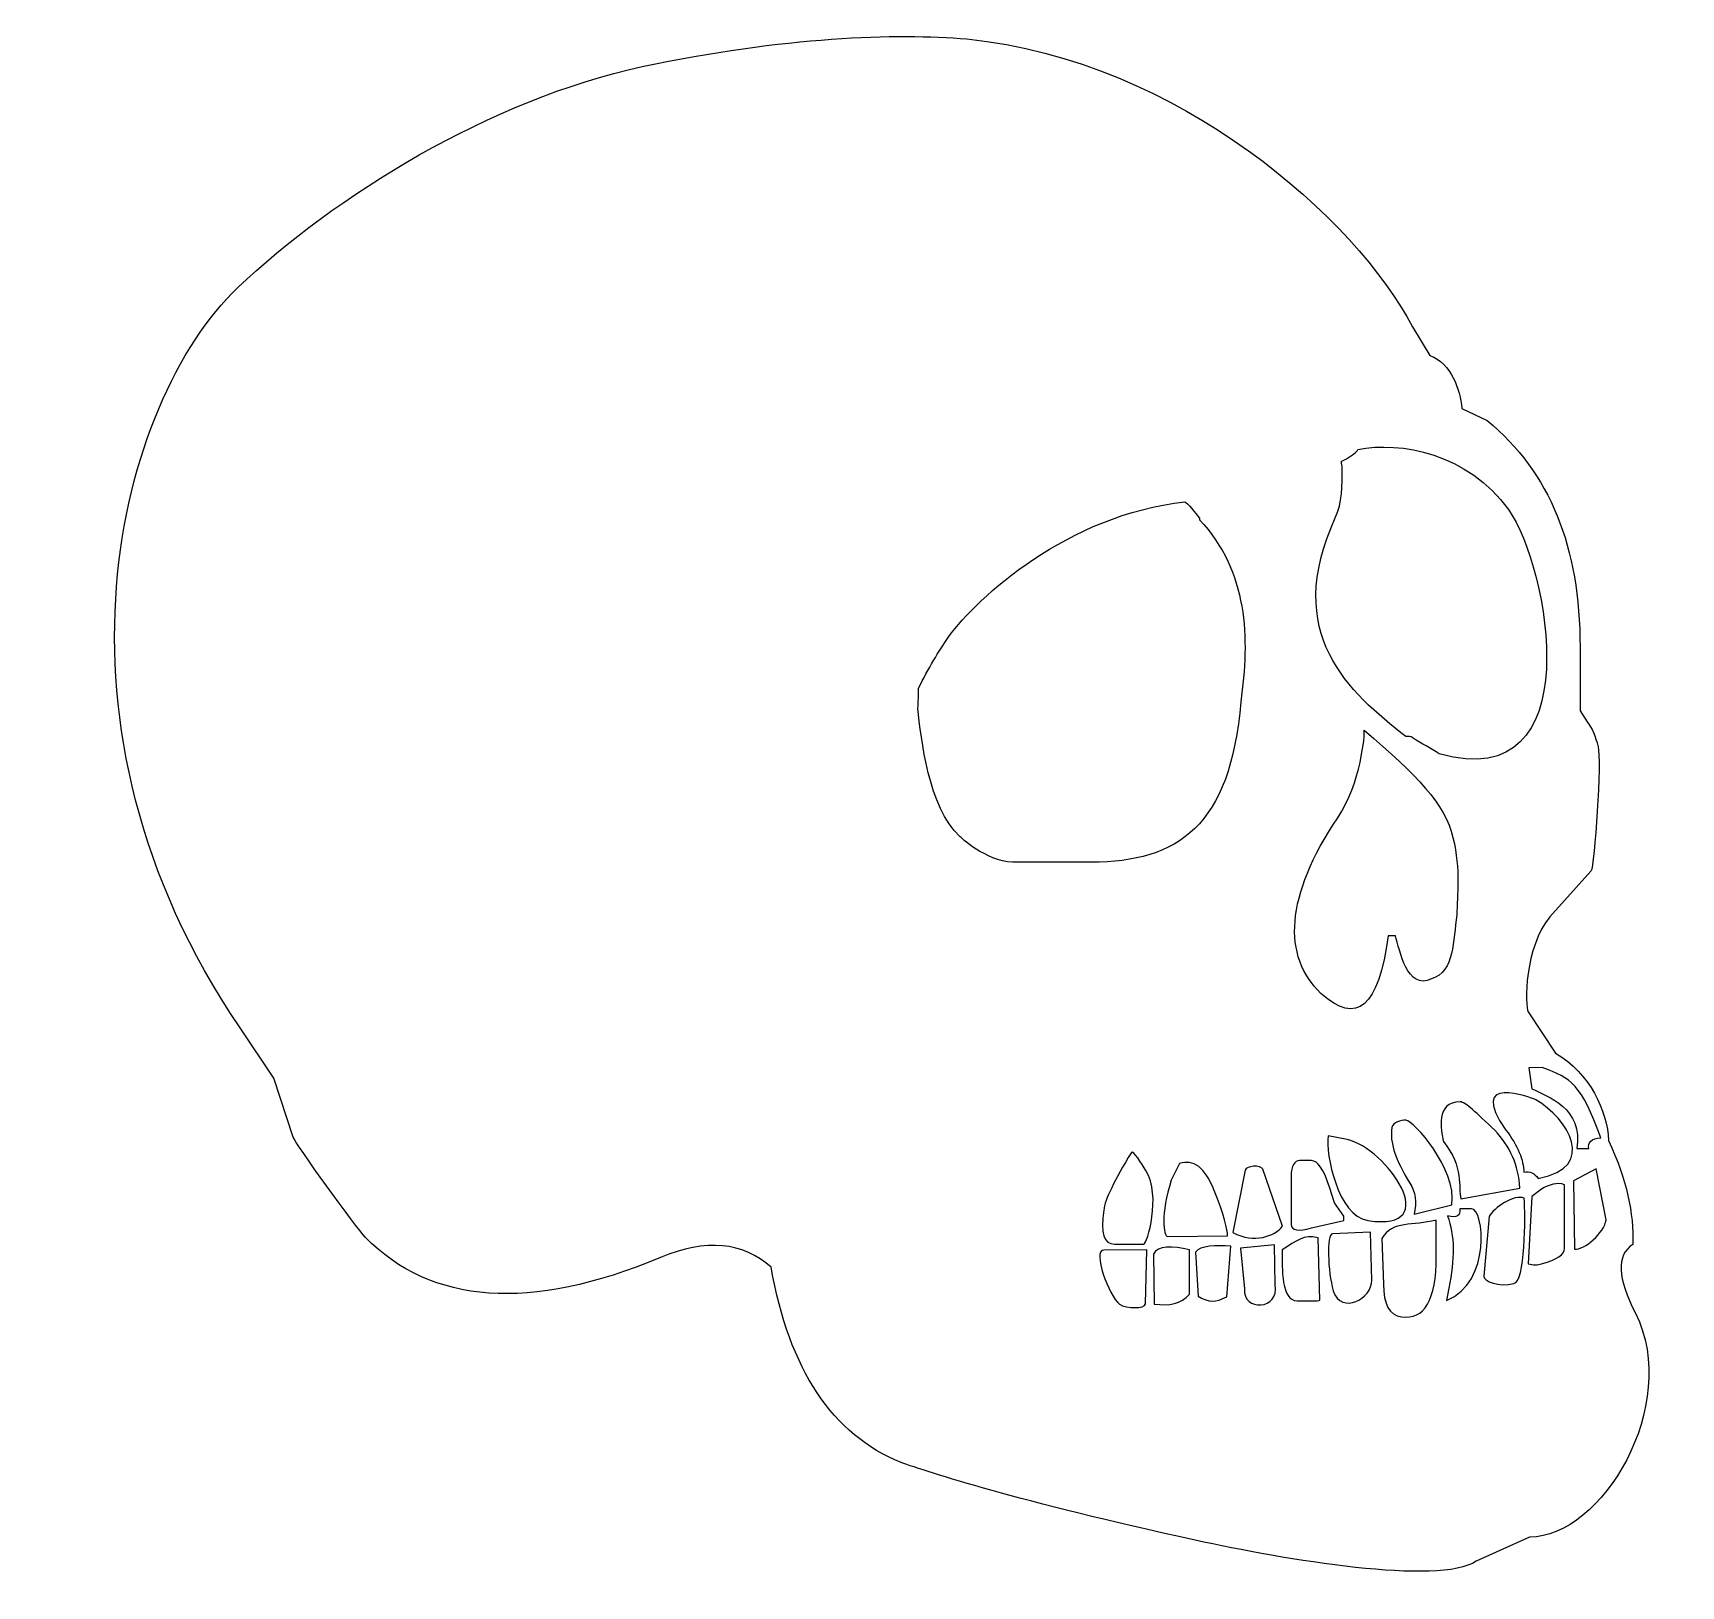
# Model space of a CAD drawing. Header units: centimetres. Extents: x -10.4 to 9.8, y -9.6 to 9.4.
import ezdxf

# ---------------------------------------------------------------- set-up
doc = ezdxf.new("R2010")
doc.units = ezdxf.units.CM
doc.header["$MEASUREMENT"] = 0
doc.layers.add('Camada 1', color=7, linetype='Continuous')

msp = doc.modelspace()

# ---------------------------------------------------------------- linework, layer by layer
at = {"layer": 'Camada 1'}
msp.add_open_spline([(7.27146, -9.25878), (7.27146, -9.25878), (7.92244, -8.96372), (7.92244, -8.96372), (7.92244, -8.96372), (8.80525, -8.96372), (9.77508, -7.35545), (9.2185, -6.22512), (9.2185, -6.22512), (8.99646, -5.79821), (8.97934, -5.51818), (9.18564, -5.38496), (9.18564, -5.38496), (9.19683, -5.00737), (9.11359, -4.59378), (8.88984, -4.11655), (8.88984, -4.11655), (8.87098, -3.7491), (8.66468, -3.29737), (8.24023, -3.04636), (8.24023, -3.04636), (8.24023, -3.04636), (7.90598, -2.5436), (7.90598, -2.5436), (7.90598, -2.5436), (7.86124, -2.46843), (7.86124, -1.74715), (8.17239, -1.38041), (8.17239, -1.38041), (8.17239, -1.38041), (8.67375, -0.82203), (8.67375, -0.82203), (8.67375, -0.82203), (8.7178, -0.7612), (8.80522, 0.56317), (8.76045, 0.69639), (8.76045, 0.69639), (8.72931, 0.8303), (8.68422, 0.93065), (8.62898, 1.00442), (8.62898, 1.00442), (8.62898, 1.00442), (8.54019, 1.13624), (8.54019, 1.13624), (8.54019, 1.13624), (8.54019, 1.13624), (8.54019, 1.91729), (8.54019, 1.91729), (8.54019, 1.91729), (8.54019, 3.13924), (8.17239, 4.05245), (7.40497, 4.68631), (7.40497, 4.68631), (7.40497, 4.68631), (7.09416, 4.83596), (7.09416, 4.83596), (7.09416, 4.83596), (7.07109, 5.0667), (6.96761, 5.38905), (6.70258, 5.4817), (6.70258, 5.4817), (6.70258, 5.4817), (6.49247, 5.83447), (6.49247, 5.83447), (6.49247, 5.83447), (5.80059, 7.14341), (3.64485, 9.09082), (1.04084, 9.35233), (1.04084, 9.35233), (0.18428, 9.42538), (-1.19343, 9.38345), (-2.92928, 9.01353), (-2.92928, 9.01353), (-4.78335, 8.61568), (-6.69682, 7.43186), (-7.87646, 6.31201), (-7.87646, 6.31201), (-9.33421, 4.91527), (-10.38098, 0.97536), (-7.84762, -2.73624), (-7.84762, -2.73624), (-7.84762, -2.73624), (-7.43577, -3.35402), (-7.43577, -3.35402), (-7.43577, -3.35402), (-7.43577, -3.35402), (-7.19839, -4.07355), (-7.19839, -4.07355), (-7.19839, -4.07355), (-7.18545, -4.13438), (-6.41977, -5.19163), (-6.31751, -5.29757), (-6.31751, -5.29757), (-5.50691, -6.12093), (-4.29967, -6.20975), (-2.70817, -5.54723), (-2.70817, -5.54723), (-2.15019, -5.31228), (-1.69376, -5.35633), (-1.35443, -5.66436), (-1.35443, -5.66436), (-1.13207, -6.91671), (-0.60344, -7.71245), (0.23669, -8.05159), (0.23669, -8.05159), (0.55975, -8.16801), (1.68518, -8.53197), (3.83293, -9.0015), (3.83293, -9.0015), (4.92935, -9.24097), (6.81381, -9.56191), (7.27146, -9.25878), (7.27146, -9.25878), (7.27146, -9.25878), (7.27146, -9.25878), (7.27146, -9.25878)], degree=3, knots=[0, 0, 0, 0, 0.03333333, 0.03333333, 0.03333333, 0.03333333, 0.06666667, 0.06666667, 0.06666667, 0.06666667, 0.1, 0.1, 0.1, 0.1, 0.13333333, 0.13333333, 0.13333333, 0.13333333, 0.16666667, 0.16666667, 0.16666667, 0.16666667, 0.2, 0.2, 0.2, 0.2, 0.23333333, 0.23333333, 0.23333333, 0.23333333, 0.26666667, 0.26666667, 0.26666667, 0.26666667, 0.3, 0.3, 0.3, 0.3, 0.33333333, 0.33333333, 0.33333333, 0.33333333, 0.36666667, 0.36666667, 0.36666667, 0.36666667, 0.4, 0.4, 0.4, 0.4, 0.43333333, 0.43333333, 0.43333333, 0.43333333, 0.46666667, 0.46666667, 0.46666667, 0.46666667, 0.5, 0.5, 0.5, 0.5, 0.53333333, 0.53333333, 0.53333333, 0.53333333, 0.56666667, 0.56666667, 0.56666667, 0.56666667, 0.6, 0.6, 0.6, 0.6, 0.63333333, 0.63333333, 0.63333333, 0.63333333, 0.66666667, 0.66666667, 0.66666667, 0.66666667, 0.7, 0.7, 0.7, 0.7, 0.73333333, 0.73333333, 0.73333333, 0.73333333, 0.76666667, 0.76666667, 0.76666667, 0.76666667, 0.8, 0.8, 0.8, 0.8, 0.83333333, 0.83333333, 0.83333333, 0.83333333, 0.86666667, 0.86666667, 0.86666667, 0.86666667, 0.9, 0.9, 0.9, 0.9, 0.93333333, 0.93333333, 0.93333333, 0.93333333, 1, 1, 1, 1], dxfattribs=at)
at = {"layer": 'Camada 1', "color": 7}
for points, knots in [([(7.66479, 3.59894), (7.16904, 4.28559), (6.34042, 4.43664), (5.82123, 4.33419), (5.82123, 4.33419), (5.82578, 4.29225), (5.61321, 4.17965), (5.62054, 4.18909), (5.62054, 4.18909), (5.62054, 4.15903), (5.63208, 4.1321), (5.63208, 4.09993), (5.63208, 4.09993), (5.63208, 3.89609), (5.63208, 3.68284), (5.54678, 3.49753), (5.54678, 3.49753), (4.89649, 2.08227), (5.71461, 1.36449), (6.41104, 0.82257), (6.41104, 0.82257), (6.43692, 0.83027), (6.46663, 0.82709), (6.49706, 0.8058), (6.49706, 0.8058), (6.60088, 0.73447), (6.71521, 0.68203), (6.818, 0.61316), (6.818, 0.61316), (8.68918, 0.08033), (8.15708, 2.90843), (7.66479, 3.59894)], [0, 0, 0, 0, 0.11111111, 0.11111111, 0.11111111, 0.11111111, 0.22222222, 0.22222222, 0.22222222, 0.22222222, 0.33333333, 0.33333333, 0.33333333, 0.33333333, 0.44444444, 0.44444444, 0.44444444, 0.44444444, 0.55555556, 0.55555556, 0.55555556, 0.55555556, 0.66666667, 0.66666667, 0.66666667, 0.66666667, 0.77777778, 0.77777778, 0.77777778, 0.77777778, 1, 1, 1, 1]), ([(3.88467, 3.47446), (3.88467, 3.48004), (3.88676, 3.48356), (3.88959, 3.48634), (3.88959, 3.48634), (3.84133, 3.54997), (3.73155, 3.69473), (3.70777, 3.69192), (3.70777, 3.69192), (2.27714, 3.54018), (1.16917, 2.52384), (0.81918, 2.04486), (0.81918, 2.04486), (0.69472, 1.86306), (0.57026, 1.65399), (0.44964, 1.41658), (0.44964, 1.41658), (0.44927, 1.33268), (0.44686, 1.2491), (0.4416, 1.16589), (0.4416, 1.16589), (0.48073, 0.80018), (0.57024, -0.04101), (0.95484, -0.39939), (0.95484, -0.39939), (0.95484, -0.39939), (1.2702, -0.70078), (1.59952, -0.71194), (1.59952, -0.71194), (1.59952, -0.71194), (2.56101, -0.71194), (2.56101, -0.71194), (2.56101, -0.71194), (3.62387, -0.71194), (4.26646, -0.26792), (4.39058, 1.2491), (4.39058, 1.2491), (4.5007, 2.02808), (4.48114, 2.84131), (3.88467, 3.47446)], [0, 0, 0, 0, 0.09090909, 0.09090909, 0.09090909, 0.09090909, 0.18181818, 0.18181818, 0.18181818, 0.18181818, 0.27272727, 0.27272727, 0.27272727, 0.27272727, 0.36363636, 0.36363636, 0.36363636, 0.36363636, 0.45454545, 0.45454545, 0.45454545, 0.45454545, 0.54545455, 0.54545455, 0.54545455, 0.54545455, 0.63636364, 0.63636364, 0.63636364, 0.63636364, 0.72727273, 0.72727273, 0.72727273, 0.72727273, 0.81818182, 0.81818182, 0.81818182, 0.81818182, 1, 1, 1, 1]), ([(6.98582, -0.41055), (6.88792, -0.00008), (6.5551, 0.34325), (5.89886, 0.9002), (5.89886, 0.9002), (5.91108, 0.85265), (5.86076, 0.25411), (5.57615, -0.16927), (5.57615, -0.16927), (4.93178, -1.12971), (4.89755, -1.86041), (5.37057, -2.31665), (5.37057, -2.31665), (5.81004, -2.71384), (6.07717, -2.47958), (6.19393, -1.61077), (6.19393, -1.61077), (6.19393, -1.61077), (6.28306, -1.61078), (6.28306, -1.61078), (6.28306, -1.61078), (6.33412, -1.78874), (6.42152, -2.28486), (6.72253, -2.14045), (6.72253, -2.14045), (7.01519, -2.04467), (6.98021, -1.67126), (7.03476, -1.35697), (7.03476, -1.35697), (7.03196, -1.10768), (7.08372, -0.82172), (6.98582, -0.41055)], [0, 0, 0, 0, 0.11111111, 0.11111111, 0.11111111, 0.11111111, 0.22222222, 0.22222222, 0.22222222, 0.22222222, 0.33333333, 0.33333333, 0.33333333, 0.33333333, 0.44444444, 0.44444444, 0.44444444, 0.44444444, 0.55555556, 0.55555556, 0.55555556, 0.55555556, 0.66666667, 0.66666667, 0.66666667, 0.66666667, 0.77777778, 0.77777778, 0.77777778, 0.77777778, 1, 1, 1, 1]), ([(7.9134, -3.22606), (7.9134, -3.22606), (8.0749, -3.22291), (8.0749, -3.22291), (8.0749, -3.22291), (8.44235, -3.35261), (8.54795, -3.42606), (8.79618, -4.0809), (8.79618, -4.0809), (8.67556, -4.09381), (8.63325, -4.13858), (8.64584, -4.21446), (8.64584, -4.21446), (8.64584, -4.21446), (8.50109, -4.21447), (8.50109, -4.21447), (8.50109, -4.21447), (8.58218, -3.71835), (8.14097, -3.57955), (7.95076, -3.48165), (7.95076, -3.48165), (7.95076, -3.48165), (7.9134, -3.22606), (7.9134, -3.22606), (7.9134, -3.22606), (7.9134, -3.22606), (7.9134, -3.22606), (7.9134, -3.22606)], [0, 0, 0, 0, 0.125, 0.125, 0.125, 0.125, 0.25, 0.25, 0.25, 0.25, 0.375, 0.375, 0.375, 0.375, 0.5, 0.5, 0.5, 0.5, 0.625, 0.625, 0.625, 0.625, 0.75, 0.75, 0.75, 0.75, 1, 1, 1, 1]), ([(8.00044, -3.61937), (8.38432, -3.83789), (8.76609, -4.44416), (8.02841, -4.57803), (8.02841, -4.57803), (7.98367, -4.51683), (7.92808, -4.48852), (7.85185, -4.5018), (7.85185, -4.5018), (7.85185, -4.35496), (7.77808, -4.17702), (7.63333, -3.98785), (7.63333, -3.98785), (7.14526, -3.29282), (7.93925, -3.58756), (8.00044, -3.61937), (8.00044, -3.61937), (8.00044, -3.61937), (8.00044, -3.61937), (8.00044, -3.61937)], [0, 0, 0, 0, 0.16666667, 0.16666667, 0.16666667, 0.16666667, 0.33333333, 0.33333333, 0.33333333, 0.33333333, 0.5, 0.5, 0.5, 0.5, 0.66666667, 0.66666667, 0.66666667, 0.66666667, 1, 1, 1, 1]), ([(7.0743, -3.64247), (7.13336, -3.64247), (7.27324, -3.77288), (7.49594, -3.99), (7.49594, -3.99), (7.68509, -4.18508), (7.79103, -4.41828), (7.80188, -4.69832), (7.80188, -4.69832), (7.80188, -4.69832), (7.08237, -4.82836), (7.08237, -4.82836), (7.08237, -4.82836), (7.0467, -4.68504), (7.1229, -4.44202), (6.8684, -4.12597), (6.8684, -4.12597), (6.84318, -3.98963), (6.76489, -3.64247), (7.0743, -3.64247), (7.0743, -3.64247), (7.0743, -3.64247), (7.0743, -3.64247), (7.0743, -3.64247)], [0, 0, 0, 0, 0.14285714, 0.14285714, 0.14285714, 0.14285714, 0.28571429, 0.28571429, 0.28571429, 0.28571429, 0.42857143, 0.42857143, 0.42857143, 0.42857143, 0.57142857, 0.57142857, 0.57142857, 0.57142857, 0.71428571, 0.71428571, 0.71428571, 0.71428571, 1, 1, 1, 1]), ([(6.4107, -3.86726), (6.49949, -3.86726), (7.03408, -4.45707), (6.97326, -4.90215), (6.97326, -4.90215), (6.97326, -4.90215), (6.51072, -5.01576), (6.51072, -5.01576), (6.51072, -5.01576), (6.54395, -4.87101), (6.52646, -4.742), (6.45934, -4.63502), (6.45934, -4.63502), (6.28313, -4.3567), (6.20902, -4.13435), (6.23907, -3.9571), (6.23907, -3.9571), (6.24951, -3.8893), (6.34987, -3.86726), (6.4107, -3.86726), (6.4107, -3.86726), (6.4107, -3.86726), (6.4107, -3.86726), (6.4107, -3.86726)], [0, 0, 0, 0, 0.14285714, 0.14285714, 0.14285714, 0.14285714, 0.28571429, 0.28571429, 0.28571429, 0.28571429, 0.42857143, 0.42857143, 0.42857143, 0.42857143, 0.57142857, 0.57142857, 0.57142857, 0.57142857, 0.71428571, 0.71428571, 0.71428571, 0.71428571, 1, 1, 1, 1]), ([(3.05221, -4.26059), (3.07356, -4.22527), (3.18053, -4.40042), (3.2302, -4.48157), (3.2302, -4.48157), (3.4211, -4.79306), (3.24697, -5.38113), (3.20258, -5.38113), (3.20258, -5.38113), (3.20258, -5.38113), (2.84665, -5.38112), (2.84665, -5.38112), (2.84665, -5.38112), (2.71449, -5.38112), (2.67218, -5.24933), (2.71449, -4.96715), (2.71449, -4.96715), (2.72952, -4.83746), (2.84665, -4.59833), (3.05221, -4.26059), (3.05221, -4.26059), (3.05221, -4.26059), (3.05221, -4.26059), (3.05221, -4.26059)], [0, 0, 0, 0, 0.14285714, 0.14285714, 0.14285714, 0.14285714, 0.28571429, 0.28571429, 0.28571429, 0.28571429, 0.42857143, 0.42857143, 0.42857143, 0.42857143, 0.57142857, 0.57142857, 0.57142857, 0.57142857, 0.71428571, 0.71428571, 0.71428571, 0.71428571, 1, 1, 1, 1]), ([(5.45939, -4.05852), (5.45939, -4.05852), (5.69328, -4.10326), (5.69328, -4.10326), (5.69328, -4.10326), (6.16633, -4.20883), (6.90055, -5.23814), (5.94363, -5.09338), (5.94363, -5.09338), (5.57615, -5.03219), (5.42615, -4.28122), (5.45939, -4.05852), (5.45939, -4.05852), (5.45939, -4.05852), (5.45939, -4.05852), (5.45939, -4.05852)], [0, 0, 0, 0, 0.2, 0.2, 0.2, 0.2, 0.4, 0.4, 0.4, 0.4, 0.6, 0.6, 0.6, 0.6, 1, 1, 1, 1]), ([(3.64204, -4.39764), (3.81614, -4.34171), (3.9497, -4.44204), (4.06646, -4.72488), (4.06646, -4.72488), (4.18534, -5.01754), (4.22976, -5.20981), (4.22976, -5.28254), (4.22976, -5.28254), (4.22976, -5.28254), (3.498, -5.28743), (3.498, -5.28743), (3.498, -5.28743), (3.44066, -5.28743), (3.41024, -5.0088), (3.53959, -4.60113), (3.53959, -4.60113), (3.53959, -4.60113), (3.64204, -4.39764), (3.64204, -4.39764), (3.64204, -4.39764), (3.64204, -4.39764), (3.64204, -4.39764), (3.64204, -4.39764)], [0, 0, 0, 0, 0.14285714, 0.14285714, 0.14285714, 0.14285714, 0.28571429, 0.28571429, 0.28571429, 0.28571429, 0.42857143, 0.42857143, 0.42857143, 0.42857143, 0.57142857, 0.57142857, 0.57142857, 0.57142857, 0.71428571, 0.71428571, 0.71428571, 0.71428571, 1, 1, 1, 1]), ([(4.44336, -4.47736), (4.45664, -4.42389), (4.63566, -4.40846), (4.66013, -4.46654), (4.66013, -4.46654), (4.66013, -4.46654), (4.90275, -5.16369), (4.90275, -5.16369), (4.90275, -5.16369), (4.80345, -5.28569), (4.55662, -5.37872), (4.29336, -5.24095), (4.29336, -5.24095), (4.29336, -5.24095), (4.44336, -4.47736), (4.44336, -4.47736), (4.44336, -4.47736), (4.44336, -4.47736), (4.44336, -4.47736), (4.44336, -4.47736)], [0, 0, 0, 0, 0.16666667, 0.16666667, 0.16666667, 0.16666667, 0.33333333, 0.33333333, 0.33333333, 0.33333333, 0.5, 0.5, 0.5, 0.5, 0.66666667, 0.66666667, 0.66666667, 0.66666667, 1, 1, 1, 1]), ([(5.10731, -4.36129), (5.10731, -4.36129), (5.2573, -4.36129), (5.2573, -4.36129), (5.2573, -4.36129), (5.33001, -4.36129), (5.40205, -4.46268), (5.47614, -4.68398), (5.47614, -4.68398), (5.47614, -4.68398), (5.53559, -4.87594), (5.53559, -4.87594), (5.53559, -4.87594), (5.53559, -4.87594), (5.65235, -5.03956), (5.65235, -5.03956), (5.65235, -5.03956), (5.65235, -5.03956), (5.65235, -5.09481), (5.65235, -5.09481), (5.65235, -5.09481), (5.65235, -5.09481), (5.25727, -5.18397), (5.25727, -5.18397), (5.25727, -5.18397), (5.09574, -5.22943), (5.00692, -5.21403), (5.00692, -5.13955), (5.00692, -5.13955), (5.00692, -5.13955), (5.00692, -4.55011), (5.00692, -4.55011), (5.00692, -4.55011), (5.00695, -4.42002), (5.05137, -4.36129), (5.10731, -4.36129), (5.10731, -4.36129), (5.10731, -4.36129), (5.10731, -4.36129), (5.10731, -4.36129)], [0, 0, 0, 0, 0.09090909, 0.09090909, 0.09090909, 0.09090909, 0.18181818, 0.18181818, 0.18181818, 0.18181818, 0.27272727, 0.27272727, 0.27272727, 0.27272727, 0.36363636, 0.36363636, 0.36363636, 0.36363636, 0.45454545, 0.45454545, 0.45454545, 0.45454545, 0.54545455, 0.54545455, 0.54545455, 0.54545455, 0.63636364, 0.63636364, 0.63636364, 0.63636364, 0.72727273, 0.72727273, 0.72727273, 0.72727273, 0.81818182, 0.81818182, 0.81818182, 0.81818182, 1, 1, 1, 1]), ([(8.35112, -4.65532), (8.35112, -4.65532), (8.35112, -5.43497), (8.35112, -5.43497), (8.35112, -5.43497), (8.35112, -5.50702), (8.26196, -5.56819), (8.06897, -5.62341), (8.06897, -5.62341), (8.02423, -5.64021), (7.96721, -5.64021), (7.90604, -5.62341), (7.90604, -5.62341), (7.90604, -5.62341), (7.95009, -4.80042), (7.95009, -4.80042), (7.95009, -4.80042), (7.95009, -4.80042), (8.06897, -4.71128), (8.06897, -4.71128), (8.06897, -4.71128), (8.15636, -4.65532), (8.26196, -4.62209), (8.35112, -4.65532), (8.35112, -4.65532), (8.35112, -4.65532), (8.35112, -4.65532), (8.35112, -4.65532)], [0, 0, 0, 0, 0.125, 0.125, 0.125, 0.125, 0.25, 0.25, 0.25, 0.25, 0.375, 0.375, 0.375, 0.375, 0.5, 0.5, 0.5, 0.5, 0.625, 0.625, 0.625, 0.625, 0.75, 0.75, 0.75, 0.75, 1, 1, 1, 1]), ([(8.47206, -5.44438), (8.47206, -5.44438), (8.46089, -4.60705), (8.46089, -4.60705), (8.46089, -4.60705), (8.46089, -4.60705), (8.73815, -4.46267), (8.73815, -4.46267), (8.73815, -4.46267), (8.73815, -4.46267), (8.86015, -5.08325), (8.86015, -5.08325), (8.86015, -5.08325), (8.83462, -5.24547), (8.59375, -5.45489), (8.47206, -5.44438), (8.47206, -5.44438), (8.47206, -5.44438), (8.47206, -5.44438), (8.47206, -5.44438)], [0, 0, 0, 0, 0.16666667, 0.16666667, 0.16666667, 0.16666667, 0.33333333, 0.33333333, 0.33333333, 0.33333333, 0.5, 0.5, 0.5, 0.5, 0.66666667, 0.66666667, 0.66666667, 0.66666667, 1, 1, 1, 1]), ([(7.85778, -4.82034), (7.87458, -5.02595), (7.86479, -5.86222), (7.73123, -5.86222), (7.73123, -5.86222), (7.55256, -5.91572), (7.35153, -5.83357), (7.36203, -5.77237), (7.36203, -5.77237), (7.36203, -5.77237), (7.43019, -5.0427), (7.43019, -5.0427), (7.43019, -5.0427), (7.4781, -4.94096), (7.73822, -4.76509), (7.85778, -4.82034), (7.85778, -4.82034), (7.85778, -4.82034), (7.85778, -4.82034), (7.85778, -4.82034)], [0, 0, 0, 0, 0.16666667, 0.16666667, 0.16666667, 0.16666667, 0.33333333, 0.33333333, 0.33333333, 0.33333333, 0.5, 0.5, 0.5, 0.5, 0.66666667, 0.66666667, 0.66666667, 0.66666667, 1, 1, 1, 1]), ([(6.90613, -6.0692), (6.90613, -6.0692), (6.9355, -5.92095), (6.9355, -5.92095), (6.9355, -5.92095), (7.00821, -5.56818), (7.00821, -5.27518), (6.91941, -5.03605), (6.91941, -5.03605), (7.03792, -5.06751), (7.08025, -5.03605), (7.06906, -4.94863), (7.06906, -4.94863), (7.06906, -4.94863), (7.21381, -4.94863), (7.21381, -4.94863), (7.21381, -4.94863), (7.36412, -4.94863), (7.46411, -5.84822), (6.90613, -6.0692), (6.90613, -6.0692), (6.90613, -6.0692), (6.90613, -6.0692), (6.90613, -6.0692)], [0, 0, 0, 0, 0.14285714, 0.14285714, 0.14285714, 0.14285714, 0.28571429, 0.28571429, 0.28571429, 0.28571429, 0.42857143, 0.42857143, 0.42857143, 0.42857143, 0.57142857, 0.57142857, 0.57142857, 0.57142857, 0.71428571, 0.71428571, 0.71428571, 0.71428571, 1, 1, 1, 1]), ([(5.97789, -5.23674), (5.97789, -5.23674), (5.99363, -5.82237), (5.99363, -5.82237), (5.99363, -5.82237), (5.99363, -6.04856), (5.6293, -6.25137), (5.51952, -5.95172), (5.51952, -5.95172), (5.458, -5.71923), (5.43387, -5.26121), (5.51325, -5.25494), (5.51325, -5.25494), (5.51325, -5.25494), (5.97789, -5.23674), (5.97789, -5.23674), (5.97789, -5.23674), (5.97789, -5.23674), (5.97789, -5.23674), (5.97789, -5.23674)], [0, 0, 0, 0, 0.16666667, 0.16666667, 0.16666667, 0.16666667, 0.33333333, 0.33333333, 0.33333333, 0.33333333, 0.5, 0.5, 0.5, 0.5, 0.66666667, 0.66666667, 0.66666667, 0.66666667, 1, 1, 1, 1]), ([(6.78164, -5.08921), (6.78164, -5.08921), (6.78164, -5.53289), (6.78164, -5.53289), (6.78164, -5.53289), (6.78164, -6.06327), (6.6376, -6.31397), (6.35511, -6.2692), (6.35511, -6.2692), (6.20898, -6.2524), (6.13659, -6.12093), (6.13659, -5.87063), (6.13659, -5.87063), (6.13659, -5.87063), (6.11667, -5.3144), (6.11667, -5.3144), (6.11667, -5.3144), (6.24184, -5.08743), (6.49637, -5.16366), (6.78164, -5.08921), (6.78164, -5.08921), (6.78164, -5.08921), (6.78164, -5.08921), (6.78164, -5.08921)], [0, 0, 0, 0, 0.14285714, 0.14285714, 0.14285714, 0.14285714, 0.28571429, 0.28571429, 0.28571429, 0.28571429, 0.42857143, 0.42857143, 0.42857143, 0.42857143, 0.57142857, 0.57142857, 0.57142857, 0.57142857, 0.71428571, 0.71428571, 0.71428571, 0.71428571, 1, 1, 1, 1]), ([(3.76301, -5.45036), (3.76301, -5.45036), (3.76301, -5.99471), (3.76301, -5.99471), (3.76301, -5.99471), (3.65744, -6.11639), (3.52319, -6.13632), (3.33229, -6.11639), (3.33229, -6.11639), (3.33229, -6.11639), (3.3239, -5.50314), (3.3239, -5.50314), (3.3239, -5.50314), (3.36862, -5.39721), (3.55989, -5.40176), (3.76301, -5.45036), (3.76301, -5.45036), (3.76301, -5.45036), (3.76301, -5.45036), (3.76301, -5.45036)], [0, 0, 0, 0, 0.16666667, 0.16666667, 0.16666667, 0.16666667, 0.33333333, 0.33333333, 0.33333333, 0.33333333, 0.5, 0.5, 0.5, 0.5, 0.66666667, 0.66666667, 0.66666667, 0.66666667, 1, 1, 1, 1]), ([(4.27067, -5.40562), (4.27067, -5.40562), (4.22066, -6.02445), (4.22066, -6.02445), (4.22066, -6.02445), (4.0794, -6.09613), (4.00632, -6.09996), (3.86858, -6.01884), (3.86858, -6.01884), (3.86858, -6.01884), (3.8385, -5.47904), (3.8385, -5.47904), (3.8385, -5.47904), (3.88853, -5.39721), (4.09691, -5.39686), (4.27067, -5.40562), (4.27067, -5.40562), (4.27067, -5.40562), (4.27067, -5.40562), (4.27067, -5.40562)], [0, 0, 0, 0, 0.16666667, 0.16666667, 0.16666667, 0.16666667, 0.33333333, 0.33333333, 0.33333333, 0.33333333, 0.5, 0.5, 0.5, 0.5, 0.66666667, 0.66666667, 0.66666667, 0.66666667, 1, 1, 1, 1]), ([(4.80417, -5.38988), (4.80417, -5.38988), (4.81047, -5.8783), (4.81047, -5.8783), (4.81047, -5.8783), (4.87199, -6.18842), (4.4091, -6.2094), (4.43709, -5.9269), (4.43709, -5.9269), (4.43709, -5.9269), (4.38883, -5.43218), (4.38883, -5.43218), (4.38883, -5.43218), (4.38883, -5.43218), (4.80417, -5.38988), (4.80417, -5.38988), (4.80417, -5.38988), (4.80417, -5.38988), (4.80417, -5.38988), (4.80417, -5.38988)], [0, 0, 0, 0, 0.16666667, 0.16666667, 0.16666667, 0.16666667, 0.33333333, 0.33333333, 0.33333333, 0.33333333, 0.5, 0.5, 0.5, 0.5, 0.66666667, 0.66666667, 0.66666667, 0.66666667, 1, 1, 1, 1]), ([(5.3363, -5.30421), (5.3363, -5.30421), (5.35588, -6.06711), (5.35588, -6.06711), (5.35588, -6.06711), (5.35588, -6.08494), (5.17125, -6.07375), (5.07931, -6.07375), (5.07931, -6.07375), (4.88458, -6.07375), (4.89577, -5.6909), (4.89577, -5.45108), (4.89577, -5.45108), (5.07934, -5.34059), (5.15731, -5.2605), (5.3363, -5.30421), (5.3363, -5.30421), (5.3363, -5.30421), (5.3363, -5.30421), (5.3363, -5.30421)], [0, 0, 0, 0, 0.16666667, 0.16666667, 0.16666667, 0.16666667, 0.33333333, 0.33333333, 0.33333333, 0.33333333, 0.5, 0.5, 0.5, 0.5, 0.66666667, 0.66666667, 0.66666667, 0.66666667, 1, 1, 1, 1]), ([(3.24276, -5.45036), (3.24276, -5.45036), (3.22667, -6.11253), (3.22667, -6.11253), (3.22667, -6.11253), (3.21831, -6.17336), (2.99558, -6.17301), (2.90573, -6.11639), (2.90573, -6.11639), (2.77984, -6.01429), (2.5687, -5.45488), (2.71483, -5.45488), (2.71483, -5.45488), (2.71483, -5.45488), (3.24276, -5.45036), (3.24276, -5.45036), (3.24276, -5.45036), (3.24276, -5.45036), (3.24276, -5.45036), (3.24276, -5.45036)], [0, 0, 0, 0, 0.16666667, 0.16666667, 0.16666667, 0.16666667, 0.33333333, 0.33333333, 0.33333333, 0.33333333, 0.5, 0.5, 0.5, 0.5, 0.66666667, 0.66666667, 0.66666667, 0.66666667, 1, 1, 1, 1])]:
    msp.add_open_spline(points, degree=3, knots=knots, dxfattribs=at)

doc.saveas('drawing.dxf')
